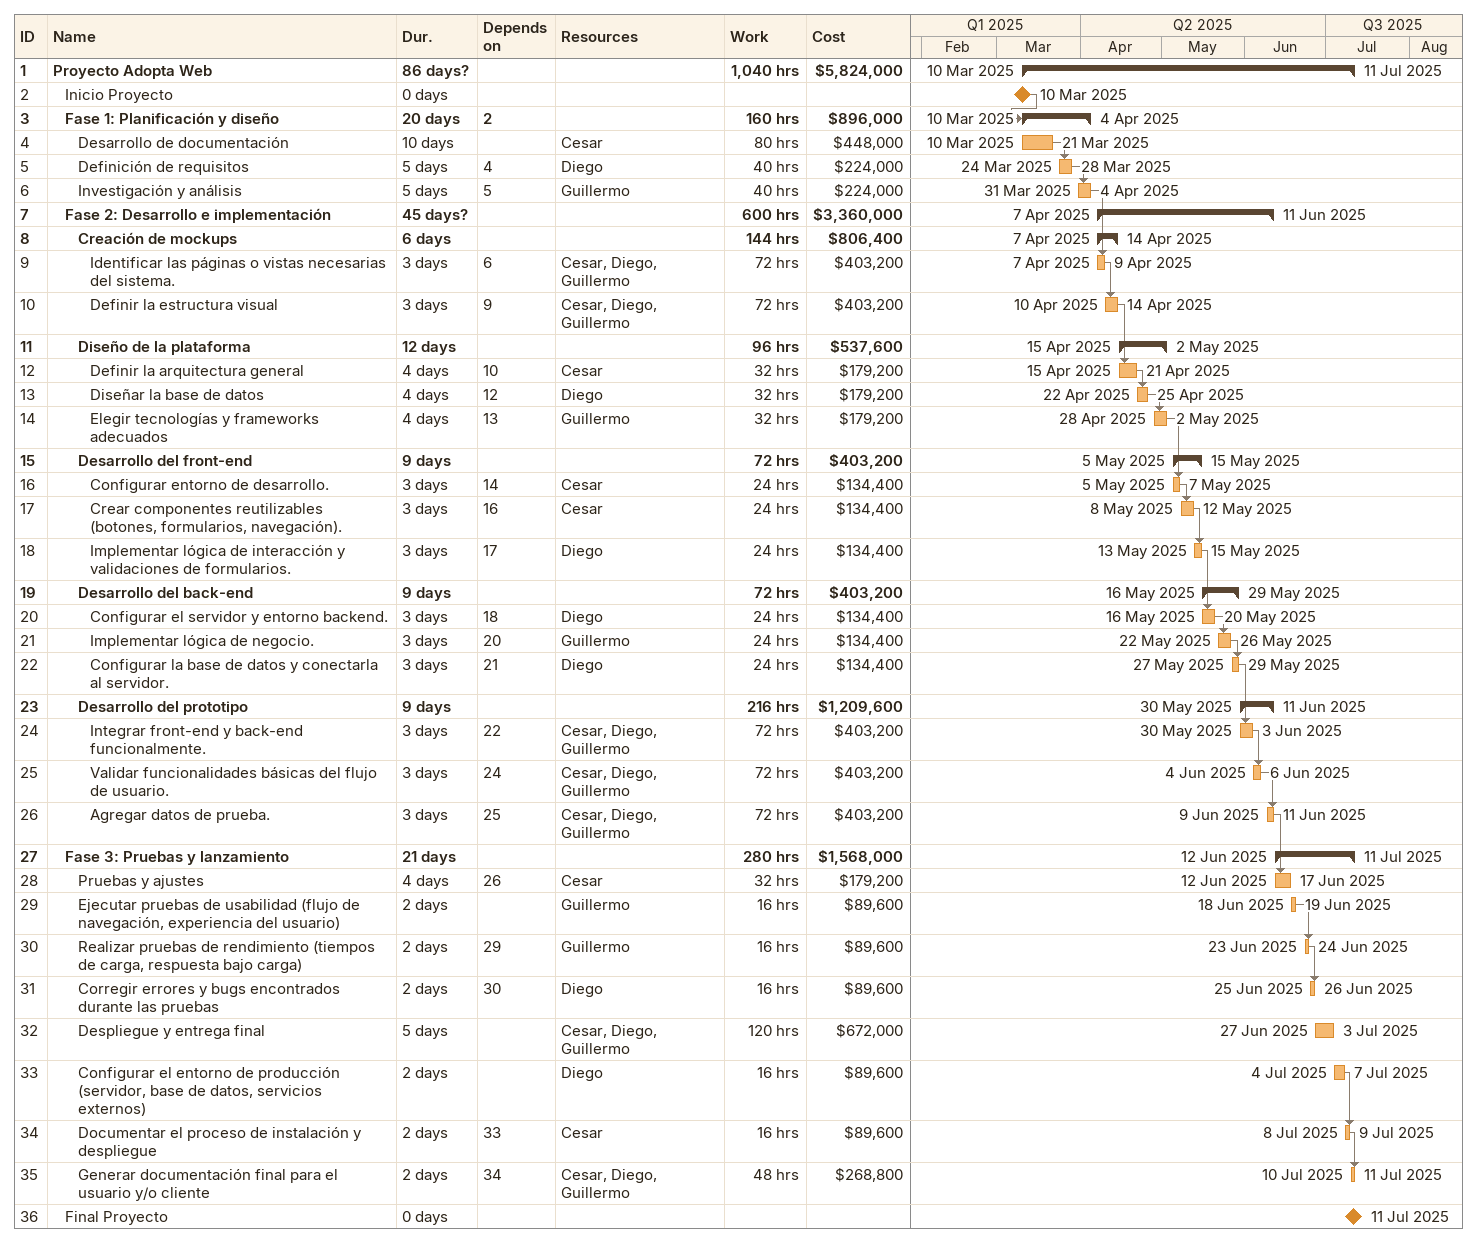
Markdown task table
| ID | Level | Task | Duration | Start | Finish | Predecessors | Resources | Work (h) | Cost ($) |
|---|---|---|---|---|---|---|---|---|---|
| 1 | 1 | **Proyecto Adopta Web** | 86d? | 2025-03-10 | 2025-07-11 |  |  | 1040 | 5824000 |
| 2 | 2 | Inicio Proyecto | 0d | 2025-03-10 | 2025-03-10 |  |  |  |  |
| 3 | 2 | **Fase 1: Planificación y diseño** | 20d | 2025-03-10 | 2025-04-04 | 2 |  | 160 | 896000 |
| 4 | 3 | Desarrollo de documentación | 10d | 2025-03-10 | 2025-03-21 |  | Cesar | 80 | 448000 |
| 5 | 3 | Definición de requisitos | 5d | 2025-03-24 | 2025-03-28 | 4 | Diego | 40 | 224000 |
| 6 | 3 | Investigación y análisis | 5d | 2025-03-31 | 2025-04-04 | 5 | Guillermo | 40 | 224000 |
| 7 | 2 | **Fase 2: Desarrollo e implementación** | 45d? | 2025-04-07 | 2025-06-11 |  |  | 600 | 3360000 |
| 8 | 3 | **Creación de mockups** | 6d | 2025-04-07 | 2025-04-14 |  |  | 144 | 806400 |
| 9 | 4 | Identificar las páginas o vistas necesarias del sistema. | 3d | 2025-04-07 | 2025-04-09 | 6 | Cesar, Diego, Guillermo | 72 | 403200 |
| 10 | 4 | Definir la estructura visual | 3d | 2025-04-10 | 2025-04-14 | 9 | Cesar, Diego, Guillermo | 72 | 403200 |
| 11 | 3 | **Diseño de la plataforma** | 12d | 2025-04-15 | 2025-05-02 |  |  | 96 | 537600 |
| 12 | 4 | Definir la arquitectura general | 4d | 2025-04-15 | 2025-04-21 | 10 | Cesar | 32 | 179200 |
| 13 | 4 | Diseñar la base de datos | 4d | 2025-04-22 | 2025-04-25 | 12 | Diego | 32 | 179200 |
| 14 | 4 | Elegir tecnologías y frameworks adecuados | 4d | 2025-04-28 | 2025-05-02 | 13 | Guillermo | 32 | 179200 |
| 15 | 3 | **Desarrollo del front-end** | 9d | 2025-05-05 | 2025-05-15 |  |  | 72 | 403200 |
| 16 | 4 | Configurar entorno de desarrollo. | 3d | 2025-05-05 | 2025-05-07 | 14 | Cesar | 24 | 134400 |
| 17 | 4 | Crear componentes reutilizables (botones, formularios, navegación). | 3d | 2025-05-08 | 2025-05-12 | 16 | Cesar | 24 | 134400 |
| 18 | 4 | Implementar lógica de interacción y validaciones de formularios. | 3d | 2025-05-13 | 2025-05-15 | 17 | Diego | 24 | 134400 |
| 19 | 3 | **Desarrollo del back-end** | 9d | 2025-05-16 | 2025-05-29 |  |  | 72 | 403200 |
| 20 | 4 | Configurar el servidor y entorno backend. | 3d | 2025-05-16 | 2025-05-20 | 18 | Diego | 24 | 134400 |
| 21 | 4 | Implementar lógica de negocio. | 3d | 2025-05-22 | 2025-05-26 | 20 | Guillermo | 24 | 134400 |
| 22 | 4 | Configurar la base de datos y conectarla al servidor. | 3d | 2025-05-27 | 2025-05-29 | 21 | Diego | 24 | 134400 |
| 23 | 3 | **Desarrollo del prototipo** | 9d | 2025-05-30 | 2025-06-11 |  |  | 216 | 1209600 |
| 24 | 4 | Integrar front-end y back-end funcionalmente. | 3d | 2025-05-30 | 2025-06-03 | 22 | Cesar, Diego, Guillermo | 72 | 403200 |
| 25 | 4 | Validar funcionalidades básicas del flujo de usuario. | 3d | 2025-06-04 | 2025-06-06 | 24 | Cesar, Diego, Guillermo | 72 | 403200 |
| 26 | 4 | Agregar datos de prueba. | 3d | 2025-06-09 | 2025-06-11 | 25 | Cesar, Diego, Guillermo | 72 | 403200 |
| 27 | 2 | **Fase 3: Pruebas y lanzamiento** | 21d | 2025-06-12 | 2025-07-11 |  |  | 280 | 1568000 |
| 28 | 3 | Pruebas y ajustes | 4d | 2025-06-12 | 2025-06-17 | 26 | Cesar | 32 | 179200 |
| 29 | 3 | Ejecutar pruebas de usabilidad (flujo de navegación, experiencia del usuario) | 2d | 2025-06-18 | 2025-06-19 |  | Guillermo | 16 | 89600 |
| 30 | 3 | Realizar pruebas de rendimiento (tiempos de carga, respuesta bajo carga) | 2d | 2025-06-23 | 2025-06-24 | 29 | Guillermo | 16 | 89600 |
| 31 | 3 | Corregir errores y bugs encontrados durante las pruebas | 2d | 2025-06-25 | 2025-06-26 | 30 | Diego | 16 | 89600 |
| 32 | 3 | Despliegue y entrega final | 5d | 2025-06-27 | 2025-07-03 |  | Cesar, Diego, Guillermo | 120 | 672000 |
| 33 | 3 | Configurar el entorno de producción (servidor, base de datos, servicios externos) | 2d | 2025-07-04 | 2025-07-07 |  | Diego | 16 | 89600 |
| 34 | 3 | Documentar el proceso de instalación y despliegue | 2d | 2025-07-08 | 2025-07-09 | 33 | Cesar | 16 | 89600 |
| 35 | 3 | Generar documentación final para el usuario y/o cliente | 2d | 2025-07-10 | 2025-07-11 | 34 | Cesar, Diego, Guillermo | 48 | 268800 |
| 36 | 2 | Final Proyecto | 0d | 2025-07-11 | 2025-07-11 |  |  |  |  |
